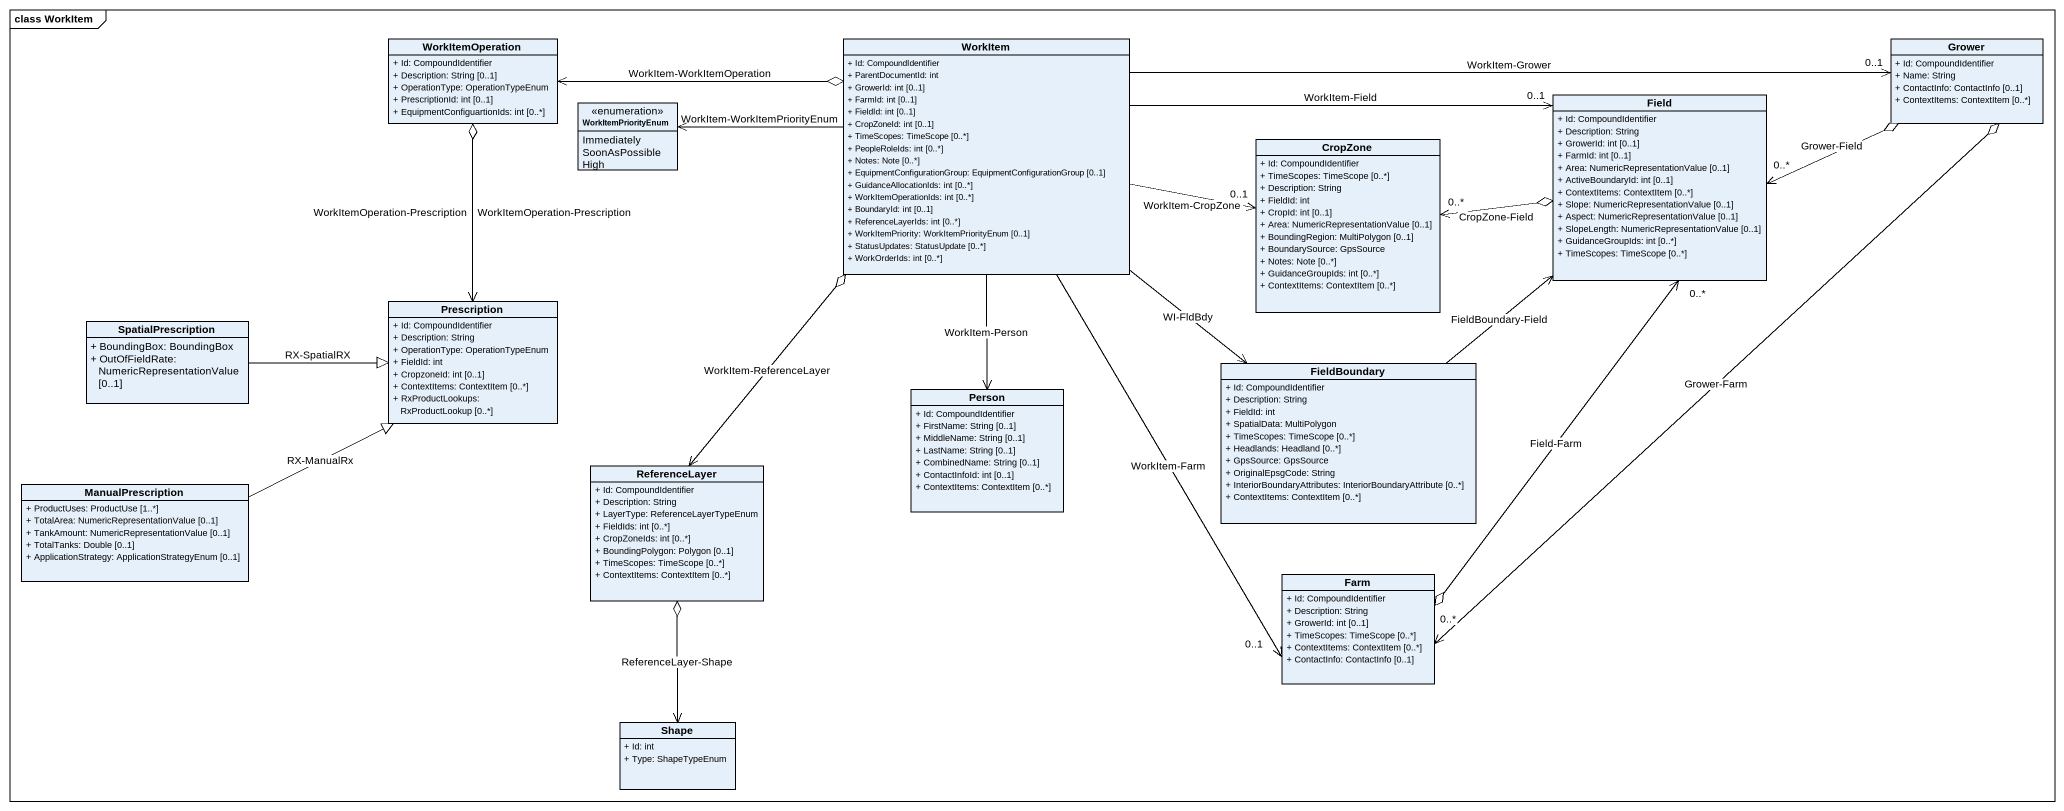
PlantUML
@startuml
mainframe class WorkItem
hide circle
hide empty members
skinparam classAttributeIconSize 0
class WorkItemOperation {
  + Id: CompoundIdentifier
  + Description: String [0..1]
  + OperationType: OperationTypeEnum
  + PrescriptionId: int [0..1]
  + EquipmentConfiguartionIds: int [0..*]
}
class WorkItem {
  + Id: CompoundIdentifier
  + ParentDocumentId: int
  + GrowerId: int [0..1]
  + FarmId: int [0..1]
  + FieldId: int [0..1]
  + CropZoneId: int [0..1]
  + TimeScopes: TimeScope [0..*]
  + PeopleRoleIds: int [0..*]
  + Notes: Note [0..*]
  + EquipmentConfigurationGroup: EquipmentConfigurationGroup [0..1]
  + GuidanceAllocationIds: int [0..*]
  + WorkItemOperationIds: int [0..*]
  + BoundaryId: int [0..1]
  + ReferenceLayerIds: int [0..*]
  + WorkItemPriority: WorkItemPriorityEnum [0..1]
  + StatusUpdates: StatusUpdate [0..*]
  + WorkOrderIds: int [0..*]
}
class Grower {
  + Id: CompoundIdentifier
  + Name: String
  + ContactInfo: ContactInfo [0..1]
  + ContextItems: ContextItem [0..*]
}
class Field {
  + Id: CompoundIdentifier
  + Description: String
  + GrowerId: int [0..1]
  + FarmId: int [0..1]
  + Area: NumericRepresentationValue [0..1]
  + ActiveBoundaryId: int [0..1]
  + ContextItems: ContextItem [0..*]
  + Slope: NumericRepresentationValue [0..1]
  + Aspect: NumericRepresentationValue [0..1]
  + SlopeLength: NumericRepresentationValue [0..1]
  + GuidanceGroupIds: int [0..*]
  + TimeScopes: TimeScope [0..*]
}
enum WorkItemPriorityEnum {
  Immediately
  SoonAsPossible
  High
}
class CropZone {
  + Id: CompoundIdentifier
  + TimeScopes: TimeScope [0..*]
  + Description: String
  + FieldId: int
  + CropId: int [0..1]
  + Area: NumericRepresentationValue [0..1]
  + BoundingRegion: MultiPolygon [0..1]
  + BoundarySource: GpsSource
  + Notes: Note [0..*]
  + GuidanceGroupIds: int [0..*]
  + ContextItems: ContextItem [0..*]
}
class Prescription {
  + Id: CompoundIdentifier
  + Description: String
  + OperationType: OperationTypeEnum
  + FieldId: int
  + CropzoneId: int [0..1]
  + ContextItems: ContextItem [0..*]
  + RxProductLookups: RxProductLookup [0..*]
}
class SpatialPrescription {
  + BoundingBox: BoundingBox
  + OutOfFieldRate: NumericRepresentationValue [0..1]
}
class "Person" as Person_ {
  + Id: CompoundIdentifier
  + FirstName: String [0..1]
  + MiddleName: String [0..1]
  + LastName: String [0..1]
  + CombinedName: String [0..1]
  + ContactInfoId: int [0..1]
  + ContextItems: ContextItem [0..*]
}
class FieldBoundary {
  + Id: CompoundIdentifier
  + Description: String
  + FieldId: int
  + SpatialData: MultiPolygon
  + TimeScopes: TimeScope [0..*]
  + Headlands: Headland [0..*]
  + GpsSource: GpsSource
  + OriginalEpsgCode: String
  + InteriorBoundaryAttributes: InteriorBoundaryAttribute [0..*]
  + ContextItems: ContextItem [0..*]
}
class ManualPrescription {
  + ProductUses: ProductUse [1..*]
  + TotalArea: NumericRepresentationValue [0..1]
  + TankAmount: NumericRepresentationValue [0..1]
  + TotalTanks: Double [0..1]
  + ApplicationStrategy: ApplicationStrategyEnum [0..1]
}
class ReferenceLayer {
  + Id: CompoundIdentifier
  + Description: String
  + LayerType: ReferenceLayerTypeEnum
  + FieldIds: int [0..*]
  + CropZoneIds: int [0..*]
  + BoundingPolygon: Polygon [0..1]
  + TimeScopes: TimeScope [0..*]
  + ContextItems: ContextItem [0..*]
}
class Farm {
  + Id: CompoundIdentifier
  + Description: String
  + GrowerId: int [0..1]
  + TimeScopes: TimeScope [0..*]
  + ContextItems: ContextItem [0..*]
  + ContactInfo: ContactInfo [0..1]
}
class Shape {
  + Id: int
  + Type: ShapeTypeEnum
}
WorkItemOperation <-right-o WorkItem : WorkItem-WorkItemOperation
Grower "0..1" <-left- WorkItem : WorkItem-Grower
Field "0..1" <-left- WorkItem : WorkItem-Field
Field "0..*" <-right-o Grower : Grower-Field
Field <-- FieldBoundary : FieldBoundary-Field
Field "0..*" <--o Farm : Field-Farm
WorkItemPriorityEnum <-right- WorkItem : WorkItem-WorkItemPriorityEnum
CropZone "0..1" <-left- WorkItem : WorkItem-CropZone
CropZone "0..*" <-right-o Field : CropZone-Field
Prescription <-up-o WorkItemOperation : WorkItemOperation-Prescription
Prescription <-up-o WorkItemOperation : WorkItemOperation-Prescription
SpatialPrescription -right-|> Prescription : RX-SpatialRX
Person_ <-up- WorkItem : WorkItem-Person
FieldBoundary <-up- WorkItem : WI-FldBdy
ManualPrescription -right-|> Prescription : RX-ManualRx
ReferenceLayer <-up-o WorkItem : WorkItem-ReferenceLayer
Farm "0..1" <-up- WorkItem : WorkItem-Farm
Farm "0..*" <-up-o Grower : Grower-Farm
Shape <-up-o ReferenceLayer : ReferenceLayer-Shape
@enduml
